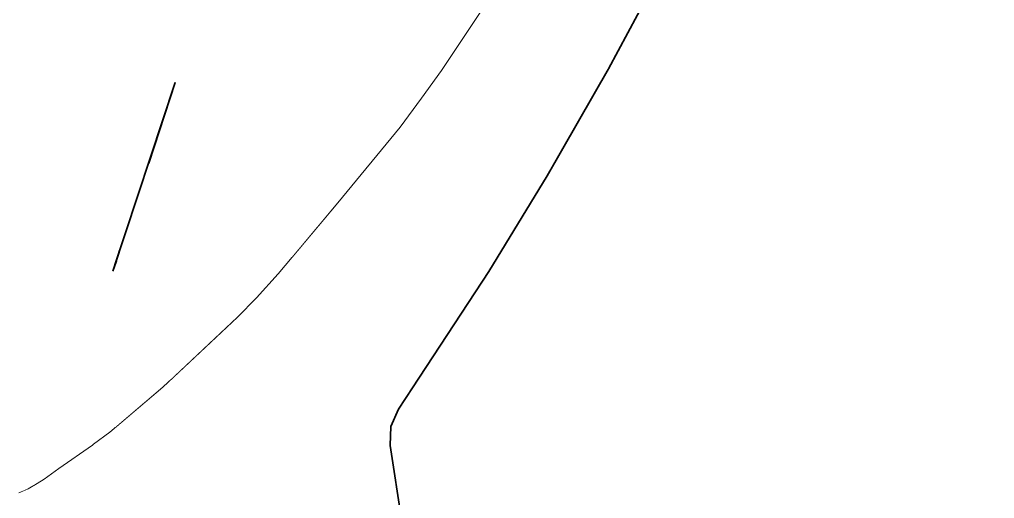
# Model space of a CAD drawing. Header units: millimetres. Extents: x -9413 to 8527, y -300 to 11224.
# Drawn here: x 1968.8 to 2159.6, y 4348.7 to 4442.4 of the extents above; entities that cross this region are included whole.
import ezdxf

# ---------------------------------------------------------------- set-up
doc = ezdxf.new("R2010")
doc.units = ezdxf.units.MM
doc.header["$MEASUREMENT"] = 0
doc.linetypes.add('Wipeout_Contour', pattern=[1000, 0, -1000])
doc.layers.add('Interior - Furniture', color=7, linetype='Continuous')
doc.layers.add('Structural - Bearing', color=7, linetype='Continuous')
doc.layers.add('Interior - Furniture _Pen_No__24', color=7, linetype='Continuous', lineweight=20, true_color=0x029e21)
doc.layers.add('Interior - Furniture _Pen_No__7', color=7, linetype='Continuous', lineweight=35)

# ---------------------------------------------------------------- blocks, each defined once
blk = doc.blocks.new('Section Elem_15_6')
at = {"color": 254, "linetype": 'Wipeout_Contour', "lineweight": 0, "ltscale": 612620.634525}
blk.add_wipeout([(1661.81, 4100), (3461.38, 4100), (3461.38, 4200), (2761.38, 4200), (2761.38, 4642.5), (2768.88, 4650), (3453.88, 4650), (3461.38, 4642.5), (3461.38, 5085), (3421.38, 5085), (3421.38, 5090), (3326.38, 5090), (3326.38, 5108.36), (3421.38, 5115), (3421.38, 5145), (3351.38, 5145), (3351.38, 5155), (3421.38, 5155), (3461.38, 5155), (3461.38, 7100), (1661.81, 7100), (1661.81, 6337), (1680.81, 6337), (1680.81, 6297.14), (1680.81, 6287), (1680.81, 4435), (1712.18, 4435), (1729.31, 4433.68), (1733.06, 4433.04), (1746.05, 4429.77), (1753.23, 4427.22), (1761.97, 4423.34), (1771.92, 4417.75), (1776.7, 4414.56), (1780.21, 4412.85), (1783.89, 4412.33), (1787.39, 4412.99), (1790.39, 4414.85), (1792.37, 4417.6), (1793.23, 4420.99), (1792.86, 4424.53), (1788.68, 4440.25), (1778.49, 4481.79), (1776.19, 4491.92), (1769.49, 4523.6), (1762.7, 4560), (1681.87, 4560), (1681.87, 4590), (1712.18, 4590), (1712.18, 4625), (1726.84, 4624.23), (1741.5, 4623.45), (1772.47, 4621.93), (1788.61, 4621.2), (1804.75, 4620.48), (1821.4, 4619.79), (1838.04, 4619.11), (1855.03, 4618.48), (1872.01, 4617.86), (1906.3, 4616.74), (1940.59, 4615.77), (1974.54, 4614.95), (2007.8, 4614.29), (2040.05, 4613.77), (2059.97, 4613.52), (2078.19, 4613.34), (2094.33, 4613.2), (2108.03, 4613.12), (2113.52, 4613.09), (2119, 4613.07), (2123, 4613.05), (2127, 4613.04), (2131.88, 4613.02), (2133.52, 4613.02), (2139.13, 4612.13), (2144.19, 4609.57), (2148.2, 4605.58), (2150.78, 4600.56), (2151.66, 4595.02), (2151.66, 4590), (2141.55, 4590), (2141.56, 4561.71), (2141.41, 4560.02), (2140.98, 4558.37), (2124.32, 4515.54), (2121.15, 4508.12), (2105.32, 4473.61), (2098.13, 4459.18), (2084.05, 4432.76), (2072.03, 4411.82), (2060.61, 4393.11), (2042.95, 4366.18), (2041.46, 4362.78), (2041.33, 4359.08), (2044.05, 4341.4), (2046.76, 4323.73), (2049.48, 4306.05), (2052.2, 4288.38), (2054.92, 4270.7), (2057.63, 4253.03), (2060.35, 4235.35), (2063.07, 4217.68), (2065.79, 4200), (1742.49, 4200), (1745.18, 4217.5), (1747.87, 4235.02), (1750.56, 4252.54), (1751.8, 4260.59), (1751.81, 4263.51), (1750.97, 4266.32), (1721.33, 4329.23), (1720.37, 4330.85), (1719.11, 4332.27), (1717.61, 4333.43), (1715.91, 4334.29), (1714.08, 4334.82), (1712.18, 4335), (1680.81, 4335), (1680.81, 4200), (1661.81, 4200)], dxfattribs=at).dxf.layer = 'Structural - Bearing'
blk = doc.blocks.new('Section Elem_34_6')
at = {"color": 254, "linetype": 'Wipeout_Contour', "lineweight": 0, "ltscale": 14654.690663}
blk.add_wipeout([(1978.08, 4430.4), (2011.64, 4474.48), (1987.72, 4474.72)], dxfattribs=at).dxf.layer = 'Interior - Furniture'
at = {"color": 254, "linetype": 'Wipeout_Contour', "lineweight": 0, "ltscale": 14709.096969}
blk.add_wipeout([(2020.3, 4432.73), (2054.4, 4473.57), (2034.06, 4473.74)], dxfattribs=at).dxf.layer = 'Interior - Furniture'
at = {"color": 254, "linetype": 'Wipeout_Contour', "lineweight": 0, "ltscale": 14769.810776}
blk.add_wipeout([(2103.6, 4473.5), (2084.05, 4432.76), (2098.13, 4459.18)], dxfattribs=at).dxf.layer = 'Interior - Furniture'
at = {"color": 254, "linetype": 'Wipeout_Contour', "lineweight": 0, "ltscale": 19236.049165}
blk.add_wipeout([(2034.2, 4357.82), (2031.33, 4357.27), (2034.05, 4357.78), (2035.65, 4358.08)], dxfattribs=at).dxf.layer = 'Interior - Furniture'
at = {"color": 254, "linetype": 'Wipeout_Contour', "lineweight": 0, "ltscale": 14425.167118}
blk.add_wipeout([(2040.21, 4358.89), (2044.05, 4341.4), (2041.33, 4359.08)], dxfattribs=at).dxf.layer = 'Interior - Furniture'
at = {"color": 254, "linetype": 'Wipeout_Contour', "lineweight": 0, "ltscale": 14638.256767}
blk.add_wipeout([(1978.08, 4430.4), (2005.05, 4449.75), (2011.64, 4474.48)], dxfattribs=at).dxf.layer = 'Interior - Furniture'
at = {"color": 254, "linetype": 'Wipeout_Contour', "lineweight": 0, "ltscale": 14731.981957}
blk.add_wipeout([(2038.47, 4432.52), (2071.94, 4473.46), (2054.4, 4473.57)], dxfattribs=at).dxf.layer = 'Interior - Furniture'
at = {"color": 254, "linetype": 'Wipeout_Contour', "lineweight": 0, "ltscale": 14408.59617}
blk.add_wipeout([(2040.21, 4358.89), (2042.86, 4341.22), (2044.05, 4341.4)], dxfattribs=at).dxf.layer = 'Interior - Furniture'
at = {"color": 254, "linetype": 'Wipeout_Contour', "lineweight": 0, "ltscale": 14658.538313}
blk.add_wipeout([(2000.17, 4433.06), (2034.06, 4473.74), (2005.05, 4449.75)], dxfattribs=at).dxf.layer = 'Interior - Furniture'
at = {"color": 254, "linetype": 'Wipeout_Contour', "lineweight": 0, "ltscale": 14442.314747}
blk.add_wipeout([(2040.21, 4358.89), (2041.33, 4359.08), (2041.46, 4362.78)], dxfattribs=at).dxf.layer = 'Interior - Furniture'
at = {"color": 254, "linetype": 'Wipeout_Contour', "lineweight": 0, "ltscale": 14648.779946}
blk.add_wipeout([(2020.3, 4432.73), (2034.06, 4473.74), (2000.17, 4433.06)], dxfattribs=at).dxf.layer = 'Interior - Furniture'
at = {"color": 254, "linetype": 'Wipeout_Contour', "lineweight": 0, "ltscale": 14672.487564}
blk.add_wipeout([(2038.47, 4432.52), (2054.4, 4473.57), (2020.3, 4432.73)], dxfattribs=at).dxf.layer = 'Interior - Furniture'
at = {"color": 254, "linetype": 'Wipeout_Contour', "lineweight": 0, "ltscale": 14595.500071}
blk.add_wipeout([(1978.08, 4430.4), (2000.17, 4433.06), (2005.05, 4449.75)], dxfattribs=at).dxf.layer = 'Interior - Furniture'
at = {"color": 254, "linetype": 'Wipeout_Contour', "lineweight": 0, "ltscale": 19590.747495}
blk.add_wipeout([(2038.47, 4432.52), (2051.36, 4432.42), (2059.41, 4444.58), (2071.94, 4473.46)], dxfattribs=at).dxf.layer = 'Interior - Furniture'
at = {"color": 254, "linetype": 'Wipeout_Contour', "lineweight": 0, "ltscale": 14595.657791}
blk.add_wipeout([(1999.25, 4430.06), (2020.3, 4432.73), (2000.17, 4433.06)], dxfattribs=at).dxf.layer = 'Interior - Furniture'
at = {"color": 254, "linetype": 'Wipeout_Contour', "lineweight": 0, "ltscale": 14575.088001}
blk.add_wipeout([(1978.08, 4430.4), (1999.25, 4430.06), (2000.17, 4433.06)], dxfattribs=at).dxf.layer = 'Interior - Furniture'
at = {"color": 254, "linetype": 'Wipeout_Contour', "lineweight": 0, "ltscale": 14579.314985}
blk.add_wipeout([(2004.63, 4392.86), (2038.47, 4432.52), (2020.3, 4432.73)], dxfattribs=at).dxf.layer = 'Interior - Furniture'
at = {"color": 254, "linetype": 'Wipeout_Contour', "lineweight": 0, "ltscale": 14670.062414}
blk.add_wipeout([(2082.47, 4432.57), (2072.03, 4411.82), (2084.05, 4432.76)], dxfattribs=at).dxf.layer = 'Interior - Furniture'
at = {"color": 254, "linetype": 'Wipeout_Contour', "lineweight": 0, "ltscale": 14738.758397}
blk.add_wipeout([(2082.47, 4432.57), (2084.05, 4432.76), (2103.6, 4473.5)], dxfattribs=at).dxf.layer = 'Interior - Furniture'
at = {"color": 254, "linetype": 'Wipeout_Contour', "lineweight": 0, "ltscale": 19379.783591}
blk.add_wipeout([(1988.51, 4397.43), (1987.01, 4393.2), (2020.3, 4432.73), (1999.25, 4430.06)], dxfattribs=at).dxf.layer = 'Interior - Furniture'
at = {"color": 254, "linetype": 'Wipeout_Contour', "lineweight": 0, "ltscale": 29202.106483}
blk.add_wipeout([(2021.86, 4395.6), (2031.04, 4406.58), (2043.24, 4421.36), (2047.43, 4427.04), (2051.36, 4432.42), (2038.47, 4432.52)], dxfattribs=at).dxf.layer = 'Interior - Furniture'
at = {"color": 254, "linetype": 'Wipeout_Contour', "lineweight": 0, "ltscale": 14521.26312}
blk.add_wipeout([(2004.63, 4392.86), (2020.3, 4432.73), (1987.01, 4393.2)], dxfattribs=at).dxf.layer = 'Interior - Furniture'
at = {"color": 254, "linetype": 'Wipeout_Contour', "lineweight": 0, "ltscale": 14623.884514}
blk.add_wipeout([(2082.47, 4432.57), (2060.61, 4393.11), (2072.03, 4411.82)], dxfattribs=at).dxf.layer = 'Interior - Furniture'
at = {"color": 254, "linetype": 'Wipeout_Contour', "lineweight": 0, "ltscale": 19379.535058}
blk.add_wipeout([(2004.63, 4392.86), (2019.4, 4392.66), (2021.86, 4395.6), (2038.47, 4432.52)], dxfattribs=at).dxf.layer = 'Interior - Furniture'
at = {"color": 254, "linetype": 'Wipeout_Contour', "lineweight": 0, "ltscale": 14507.891303}
blk.add_wipeout([(1987.01, 4393.2), (1988.51, 4397.43), (1999.25, 4430.06)], dxfattribs=at).dxf.layer = 'Interior - Furniture'
at = {"color": 254, "linetype": 'Wipeout_Contour', "lineweight": 0, "ltscale": 14524.636751}
blk.add_wipeout([(2059.14, 4392.84), (2042.95, 4366.18), (2060.61, 4393.11)], dxfattribs=at).dxf.layer = 'Interior - Furniture'
at = {"color": 254, "linetype": 'Wipeout_Contour', "lineweight": 0, "ltscale": 14600.998325}
blk.add_wipeout([(2082.47, 4432.57), (2059.14, 4392.84), (2060.61, 4393.11)], dxfattribs=at).dxf.layer = 'Interior - Furniture'
at = {"color": 254, "linetype": 'Wipeout_Contour', "lineweight": 0, "ltscale": 14493.545955}
blk.add_wipeout([(1965.45, 4387.4), (1988.4, 4397.38), (1999.25, 4430.06)], dxfattribs=at).dxf.layer = 'Interior - Furniture'
at = {"color": 254, "linetype": 'Wipeout_Contour', "lineweight": 0, "ltscale": 14457.568448}
blk.add_wipeout([(2041.61, 4365.96), (2041.46, 4362.78), (2042.95, 4366.18)], dxfattribs=at).dxf.layer = 'Interior - Furniture'
at = {"color": 254, "linetype": 'Wipeout_Contour', "lineweight": 0, "ltscale": 14520.248433}
blk.add_wipeout([(1965.45, 4387.4), (1999.25, 4430.06), (1978.08, 4430.4)], dxfattribs=at).dxf.layer = 'Interior - Furniture'
at = {"color": 254, "linetype": 'Wipeout_Contour', "lineweight": 0, "ltscale": 14491.461404}
blk.add_wipeout([(2041.61, 4365.96), (2042.95, 4366.18), (2059.14, 4392.84)], dxfattribs=at).dxf.layer = 'Interior - Furniture'
at = {"color": 254, "linetype": 'Wipeout_Contour', "lineweight": 0, "ltscale": 14445.855767}
blk.add_wipeout([(2039.81, 4362.51), (2040.21, 4358.89), (2041.46, 4362.78)], dxfattribs=at).dxf.layer = 'Interior - Furniture'
at = {"layer": 'Interior - Furniture _Pen_No__7', "linetype": 'Continuous'}
blk.add_line((1999.25, 4430.06), (1994.06, 4414.29), dxfattribs=at)
at = {"color": 254, "linetype": 'Wipeout_Contour', "lineweight": 0, "ltscale": 14627.04044}
blk.add_wipeout([(1956.15, 4430.87), (1987.72, 4474.72), (1962.99, 4475.07)], dxfattribs=at).dxf.layer = 'Interior - Furniture'
at = {"color": 254, "linetype": 'Wipeout_Contour', "lineweight": 0, "ltscale": 14455.128309}
blk.add_wipeout([(1965.45, 4387.4), (1987.01, 4393.2), (1988.4, 4397.38)], dxfattribs=at).dxf.layer = 'Interior - Furniture'
at = {"color": 254, "linetype": 'Wipeout_Contour', "lineweight": 0, "ltscale": 14451.796112}
blk.add_wipeout([(2039.81, 4362.51), (2041.46, 4362.78), (2041.61, 4365.96)], dxfattribs=at).dxf.layer = 'Interior - Furniture'
at = {"color": 254, "linetype": 'Wipeout_Contour', "lineweight": 0, "ltscale": 14421.759588}
blk.add_wipeout([(2036.84, 4358.3), (2042.86, 4341.22), (2040.21, 4358.89)], dxfattribs=at).dxf.layer = 'Interior - Furniture'
at = {"color": 254, "linetype": 'Wipeout_Contour', "lineweight": 0, "ltscale": 14591.209506}
blk.add_wipeout([(1978.08, 4430.4), (1987.72, 4474.72), (1956.15, 4430.87)], dxfattribs=at).dxf.layer = 'Interior - Furniture'
at = {"color": 254, "linetype": 'Wipeout_Contour', "lineweight": 0, "ltscale": 14465.93686}
blk.add_wipeout([(1984.76, 4386.98), (2004.63, 4392.86), (1987.01, 4393.2)], dxfattribs=at).dxf.layer = 'Interior - Furniture'
at = {"color": 254, "linetype": 'Wipeout_Contour', "lineweight": 0, "ltscale": 14404.108754}
blk.add_wipeout([(2036.84, 4358.3), (2039.34, 4340.67), (2042.86, 4341.22)], dxfattribs=at).dxf.layer = 'Interior - Furniture'
at = {"layer": 'Interior - Furniture _Pen_No__7', "linetype": 'Continuous'}
blk.add_line((2044.05, 4341.4), (2041.33, 4359.08), dxfattribs=at)
at = {"color": 254, "linetype": 'Wipeout_Contour', "lineweight": 0, "ltscale": 14443.697744}
blk.add_wipeout([(1965.45, 4387.4), (1984.76, 4386.98), (1987.01, 4393.2)], dxfattribs=at).dxf.layer = 'Interior - Furniture'
at = {"color": 254, "linetype": 'Wipeout_Contour', "lineweight": 0, "ltscale": 24122.728594}
blk.add_wipeout([(2004.63, 4392.86), (1998.06, 4371.66), (2011.43, 4384.22), (2015.18, 4387.96), (2019.39, 4392.66)], dxfattribs=at).dxf.layer = 'Interior - Furniture'
at = {"color": 254, "linetype": 'Wipeout_Contour', "lineweight": 0, "ltscale": 14436.379813}
blk.add_wipeout([(2040.07, 4358.87), (2036.84, 4358.3), (2040.21, 4358.89)], dxfattribs=at).dxf.layer = 'Interior - Furniture'
at = {"color": 254, "linetype": 'Wipeout_Contour', "lineweight": 0, "ltscale": 14424.541615}
blk.add_wipeout([(1972.2, 4354.69), (2004.63, 4392.86), (1984.76, 4386.98)], dxfattribs=at).dxf.layer = 'Interior - Furniture'
at = {"color": 254, "linetype": 'Wipeout_Contour', "lineweight": 0, "ltscale": 14440.715356}
blk.add_wipeout([(2039.81, 4362.51), (2040.07, 4358.87), (2040.21, 4358.89)], dxfattribs=at).dxf.layer = 'Interior - Furniture'
at = {"color": 254, "linetype": 'Wipeout_Contour', "lineweight": 0, "ltscale": 33554.517477}
blk.add_wipeout([(2004.63, 4392.86), (1972.2, 4354.69), (1976.48, 4354.58), (1983.04, 4359.12), (1983.29, 4359.32), (1986.47, 4361.67), (1987.26, 4362.33)], dxfattribs=at).dxf.layer = 'Interior - Furniture'
at = {"color": 254, "linetype": 'Wipeout_Contour', "lineweight": 0, "ltscale": 14414.457644}
blk.add_wipeout([(2036.84, 4358.3), (2031.33, 4357.27), (2039.34, 4340.67)], dxfattribs=at).dxf.layer = 'Interior - Furniture'
at = {"color": 254, "linetype": 'Wipeout_Contour', "lineweight": 0, "ltscale": 19233.502782}
blk.add_wipeout([(2004.63, 4392.86), (1987.26, 4362.33), (1996.81, 4370.48), (1998.06, 4371.66)], dxfattribs=at).dxf.layer = 'Interior - Furniture'
at = {"color": 254, "linetype": 'Wipeout_Contour', "lineweight": 0, "ltscale": 19146.031212}
blk.add_wipeout([(1969.58, 4350.19), (1970.04, 4350.39), (1972.2, 4354.69), (1984.76, 4386.98)], dxfattribs=at).dxf.layer = 'Interior - Furniture'
at = {"color": 254, "linetype": 'Wipeout_Contour', "lineweight": 0, "ltscale": 14438.75433}
blk.add_wipeout([(2039.81, 4362.51), (2036.84, 4358.3), (2040.07, 4358.87)], dxfattribs=at).dxf.layer = 'Interior - Furniture'
at = {"color": 254, "linetype": 'Wipeout_Contour', "lineweight": 0, "ltscale": 14395.603611}
blk.add_wipeout([(2039.34, 4340.67), (2031.33, 4357.27), (2033.55, 4339.72)], dxfattribs=at).dxf.layer = 'Interior - Furniture'
at = {"layer": 'Interior - Furniture _Pen_No__7', "linetype": 'Continuous'}
for p, q in [((1999.25, 4430.06), (1987.01, 4393.2)), ((1987.01, 4393.2), (1987.74, 4395.24))]:
    blk.add_line(p, q, dxfattribs=at)
at = {"color": 254, "linetype": 'Wipeout_Contour', "lineweight": 0, "ltscale": 28718.51362}
blk.add_wipeout([(1984.76, 4386.98), (1965.45, 4387.4), (1967.07, 4348.92), (1967.7, 4349.25), (1968.68, 4349.8), (1969.06, 4349.97)], dxfattribs=at).dxf.layer = 'Interior - Furniture'
at = {"color": 254, "linetype": 'Wipeout_Contour', "lineweight": 0, "ltscale": 14430.099847}
blk.add_wipeout([(2034.2, 4357.82), (2036.84, 4358.3), (2035.65, 4358.09)], dxfattribs=at).dxf.layer = 'Interior - Furniture'
at = {"color": 254, "linetype": 'Wipeout_Contour', "lineweight": 0, "ltscale": 14364.978061}
blk.add_wipeout([(1969.06, 4349.97), (1969.58, 4350.19), (1984.76, 4386.98)], dxfattribs=at).dxf.layer = 'Interior - Furniture'
at = {"color": 254, "linetype": 'Wipeout_Contour', "lineweight": 0, "ltscale": 14433.501112}
blk.add_wipeout([(2034.94, 4361.65), (2035.65, 4358.09), (2036.84, 4358.3)], dxfattribs=at).dxf.layer = 'Interior - Furniture'
at = {"color": 254, "linetype": 'Wipeout_Contour', "lineweight": 0, "ltscale": 14403.237501}
blk.add_wipeout([(2023.82, 4355.72), (2033.55, 4339.72), (2031.33, 4357.27)], dxfattribs=at).dxf.layer = 'Interior - Furniture'
at = {"color": 254, "linetype": 'Wipeout_Contour', "lineweight": 0, "ltscale": 14503.39588}
blk.add_wipeout([(1965.45, 4387.4), (1978.08, 4430.4), (1956.15, 4430.87)], dxfattribs=at).dxf.layer = 'Interior - Furniture'
at = {"color": 254, "linetype": 'Wipeout_Contour', "lineweight": 0, "ltscale": 14439.927747}
blk.add_wipeout([(2039.81, 4362.51), (2034.94, 4361.65), (2036.84, 4358.3)], dxfattribs=at).dxf.layer = 'Interior - Furniture'
at = {"color": 254, "linetype": 'Wipeout_Contour', "lineweight": 0, "ltscale": 19119.912501}
blk.add_wipeout([(1972.2, 4354.69), (1972.25, 4351.64), (1973.6, 4352.53), (1976.48, 4354.58)], dxfattribs=at).dxf.layer = 'Interior - Furniture'
at = {"color": 254, "linetype": 'Wipeout_Contour', "lineweight": 0, "ltscale": 14383.165107}
blk.add_wipeout([(2023.82, 4355.72), (2025.67, 4338.32), (2033.55, 4339.72)], dxfattribs=at).dxf.layer = 'Interior - Furniture'
at = {"color": 254, "linetype": 'Wipeout_Contour', "lineweight": 0, "ltscale": 14430.154458}
blk.add_wipeout([(2034.94, 4361.65), (2031.33, 4357.27), (2035.65, 4358.09)], dxfattribs=at).dxf.layer = 'Interior - Furniture'
at = {"color": 254, "linetype": 'Wipeout_Contour', "lineweight": 0, "ltscale": 14333.019837}
blk.add_wipeout([(1970.48, 4350.58), (1971.38, 4351.12), (1972.2, 4354.69)], dxfattribs=at).dxf.layer = 'Interior - Furniture'
at = {"color": 254, "linetype": 'Wipeout_Contour', "lineweight": 0, "ltscale": 14416.12777}
blk.add_wipeout([(2028.25, 4356.65), (2023.82, 4355.72), (2031.33, 4357.27)], dxfattribs=at).dxf.layer = 'Interior - Furniture'
at = {"color": 254, "linetype": 'Wipeout_Contour', "lineweight": 0, "ltscale": 14331.861232}
blk.add_wipeout([(1970.04, 4350.39), (1970.48, 4350.58), (1972.2, 4354.69)], dxfattribs=at).dxf.layer = 'Interior - Furniture'
at = {"color": 254, "linetype": 'Wipeout_Contour', "lineweight": 0, "ltscale": 14421.267545}
blk.add_wipeout([(2027.11, 4360.13), (2028.25, 4356.65), (2031.33, 4357.27)], dxfattribs=at).dxf.layer = 'Interior - Furniture'
at = {"color": 254, "linetype": 'Wipeout_Contour', "lineweight": 0, "ltscale": 14334.556031}
blk.add_wipeout([(1971.38, 4351.12), (1972.25, 4351.64), (1972.2, 4354.69)], dxfattribs=at).dxf.layer = 'Interior - Furniture'
at = {"color": 254, "linetype": 'Wipeout_Contour', "lineweight": 0, "ltscale": 14388.112705}
blk.add_wipeout([(2023.82, 4355.72), (2014.48, 4353.56), (2025.67, 4338.32)], dxfattribs=at).dxf.layer = 'Interior - Furniture'
at = {"color": 254, "linetype": 'Wipeout_Contour', "lineweight": 0, "ltscale": 14428.94581}
blk.add_wipeout([(2027.11, 4360.13), (2031.33, 4357.27), (2034.94, 4361.65)], dxfattribs=at).dxf.layer = 'Interior - Furniture'
at = {"color": 254, "linetype": 'Wipeout_Contour', "lineweight": 0, "ltscale": 14366.863698}
blk.add_wipeout([(2014.48, 4353.56), (2015.91, 4336.4), (2025.67, 4338.32)], dxfattribs=at).dxf.layer = 'Interior - Furniture'
at = {"color": 254, "linetype": 'Wipeout_Contour', "lineweight": 0, "ltscale": 14416.523789}
blk.add_wipeout([(2027.11, 4360.13), (2023.82, 4355.72), (2028.25, 4356.65)], dxfattribs=at).dxf.layer = 'Interior - Furniture'
at = {"color": 254, "linetype": 'Wipeout_Contour', "lineweight": 0, "ltscale": 14399.316733}
blk.add_wipeout([(2014.48, 4353.56), (2023.82, 4355.72), (2018.14, 4354.44)], dxfattribs=at).dxf.layer = 'Interior - Furniture'
at = {"color": 254, "linetype": 'Wipeout_Contour', "lineweight": 0, "ltscale": 14404.203199}
blk.add_wipeout([(2023.82, 4355.72), (2016.73, 4357.85), (2018.14, 4354.44)], dxfattribs=at).dxf.layer = 'Interior - Furniture'
at = {"color": 254, "linetype": 'Wipeout_Contour', "lineweight": 0, "ltscale": 14413.035974}
blk.add_wipeout([(2016.73, 4357.85), (2023.82, 4355.72), (2027.11, 4360.13)], dxfattribs=at).dxf.layer = 'Interior - Furniture'
at = {"color": 254, "linetype": 'Wipeout_Contour', "lineweight": 0, "ltscale": 14369.102457}
blk.add_wipeout([(2003.56, 4350.67), (2015.91, 4336.4), (2014.48, 4353.56)], dxfattribs=at).dxf.layer = 'Interior - Furniture'
at = {"color": 254, "linetype": 'Wipeout_Contour', "lineweight": 0, "ltscale": 14397.988072}
blk.add_wipeout([(2016.73, 4357.85), (2014.48, 4353.56), (2018.14, 4354.44)], dxfattribs=at).dxf.layer = 'Interior - Furniture'
at = {"color": 254, "linetype": 'Wipeout_Contour', "lineweight": 0, "ltscale": 14346.788963}
blk.add_wipeout([(2003.56, 4350.67), (2004.59, 4333.86), (2015.91, 4336.4)], dxfattribs=at).dxf.layer = 'Interior - Furniture'
at = {"color": 254, "linetype": 'Wipeout_Contour', "lineweight": 0, "ltscale": 14378.049905}
blk.add_wipeout([(2005.72, 4351.28), (2003.56, 4350.67), (2014.48, 4353.56)], dxfattribs=at).dxf.layer = 'Interior - Furniture'
at = {"color": 254, "linetype": 'Wipeout_Contour', "lineweight": 0, "ltscale": 14382.458162}
blk.add_wipeout([(2004.32, 4354.69), (2005.72, 4351.28), (2014.48, 4353.56)], dxfattribs=at).dxf.layer = 'Interior - Furniture'
at = {"color": 254, "linetype": 'Wipeout_Contour', "lineweight": 0, "ltscale": 14392.386578}
blk.add_wipeout([(2016.73, 4357.85), (2004.32, 4354.69), (2014.48, 4353.56)], dxfattribs=at).dxf.layer = 'Interior - Furniture'
at = {"color": 254, "linetype": 'Wipeout_Contour', "lineweight": 0, "ltscale": 14346.318157}
blk.add_wipeout([(1991.45, 4346.93), (2004.59, 4333.86), (2003.56, 4350.67)], dxfattribs=at).dxf.layer = 'Interior - Furniture'
at = {"color": 254, "linetype": 'Wipeout_Contour', "lineweight": 0, "ltscale": 14374.697142}
blk.add_wipeout([(2004.32, 4354.69), (2003.56, 4350.67), (2005.72, 4351.28)], dxfattribs=at).dxf.layer = 'Interior - Furniture'
at = {"color": 254, "linetype": 'Wipeout_Contour', "lineweight": 0, "ltscale": 14356.079276}
blk.add_wipeout([(1990.54, 4350.5), (1991.45, 4346.93), (2003.56, 4350.67)], dxfattribs=at).dxf.layer = 'Interior - Furniture'
at = {"color": 254, "linetype": 'Wipeout_Contour', "lineweight": 0, "ltscale": 14367.306863}
blk.add_wipeout([(2004.32, 4354.69), (1990.54, 4350.5), (2003.56, 4350.67)], dxfattribs=at).dxf.layer = 'Interior - Furniture'
at = {"color": 254, "linetype": 'Wipeout_Contour', "lineweight": 0, "ltscale": 14353.919355}
blk.add_wipeout([(1982.75, 4354.42), (1983.25, 4351.47), (1990.19, 4353.53)], dxfattribs=at).dxf.layer = 'Interior - Furniture'
at = {"color": 254, "linetype": 'Wipeout_Contour', "lineweight": 0, "ltscale": 14337.168545}
blk.add_wipeout([(1990.54, 4350.5), (1976.12, 4343.28), (1991.45, 4346.93)], dxfattribs=at).dxf.layer = 'Interior - Furniture'
at = {"color": 254, "linetype": 'Wipeout_Contour', "lineweight": 0, "ltscale": 14330.599763}
blk.add_wipeout([(1990.54, 4350.5), (1975.62, 4346.57), (1976.12, 4343.28)], dxfattribs=at).dxf.layer = 'Interior - Furniture'
at = {"color": 254, "linetype": 'Wipeout_Contour', "lineweight": 0, "ltscale": 14352.876216}
blk.add_wipeout([(1990.54, 4350.5), (1990.19, 4353.53), (1983.25, 4351.47)], dxfattribs=at).dxf.layer = 'Interior - Furniture'
at = {"color": 254, "linetype": 'Wipeout_Contour', "lineweight": 0, "ltscale": 14360.363982}
blk.add_wipeout([(1992.69, 4354.34), (1982.75, 4354.42), (1990.19, 4353.53)], dxfattribs=at).dxf.layer = 'Interior - Furniture'
at = {"color": 254, "linetype": 'Wipeout_Contour', "lineweight": 0, "ltscale": 14343.65958}
blk.add_wipeout([(1982.75, 4354.42), (1975.45, 4349.69), (1983.25, 4351.47)], dxfattribs=at).dxf.layer = 'Interior - Furniture'
at = {"color": 254, "linetype": 'Wipeout_Contour', "lineweight": 0, "ltscale": 14360.174381}
blk.add_wipeout([(1990.54, 4350.5), (1992.69, 4354.34), (1990.19, 4353.53)], dxfattribs=at).dxf.layer = 'Interior - Furniture'
at = {"color": 254, "linetype": 'Wipeout_Contour', "lineweight": 0, "ltscale": 14343.573602}
blk.add_wipeout([(1990.54, 4350.5), (1983.25, 4351.47), (1975.45, 4349.69)], dxfattribs=at).dxf.layer = 'Interior - Furniture'
at = {"color": 254, "linetype": 'Wipeout_Contour', "lineweight": 0, "ltscale": 19109.379188}
blk.add_wipeout([(1972.25, 4351.64), (1972.29, 4348.72), (1975.45, 4349.69), (1973.6, 4352.53)], dxfattribs=at).dxf.layer = 'Interior - Furniture'
at = {"color": 254, "linetype": 'Wipeout_Contour', "lineweight": 0, "ltscale": 14325.282518}
blk.add_wipeout([(1973.09, 4345.66), (1975.45, 4349.69), (1972.29, 4348.72)], dxfattribs=at).dxf.layer = 'Interior - Furniture'
at = {"color": 254, "linetype": 'Wipeout_Contour', "lineweight": 0, "ltscale": 19123.763975}
blk.add_wipeout([(1982.75, 4354.42), (1976.48, 4354.58), (1973.6, 4352.53), (1975.45, 4349.69)], dxfattribs=at).dxf.layer = 'Interior - Furniture'
at = {"color": 254, "linetype": 'Wipeout_Contour', "lineweight": 0, "ltscale": 14355.09909}
blk.add_wipeout([(1976.48, 4354.58), (1982.75, 4354.42), (1983.04, 4359.12)], dxfattribs=at).dxf.layer = 'Interior - Furniture'
at = {"color": 254, "linetype": 'Wipeout_Contour', "lineweight": 0, "ltscale": 14323.932588}
blk.add_wipeout([(1975.62, 4346.57), (1975.45, 4349.69), (1973.09, 4345.66)], dxfattribs=at).dxf.layer = 'Interior - Furniture'
at = {"color": 254, "linetype": 'Wipeout_Contour', "lineweight": 0, "ltscale": 19170.510123}
blk.add_wipeout([(1986.47, 4361.67), (1982.75, 4354.42), (1992.69, 4354.34), (1996.81, 4370.48)], dxfattribs=at).dxf.layer = 'Interior - Furniture'
at = {"color": 254, "linetype": 'Wipeout_Contour', "lineweight": 0, "ltscale": 19100.773905}
blk.add_wipeout([(1970.48, 4350.58), (1968.93, 4346.88), (1972.29, 4348.72), (1972.25, 4351.64)], dxfattribs=at).dxf.layer = 'Interior - Furniture'
at = {"color": 254, "linetype": 'Wipeout_Contour', "lineweight": 0, "ltscale": 14336.471934}
blk.add_wipeout([(1990.54, 4350.5), (1975.45, 4349.69), (1975.62, 4346.57)], dxfattribs=at).dxf.layer = 'Interior - Furniture'
at = {"color": 254, "linetype": 'Wipeout_Contour', "lineweight": 0, "ltscale": 19237.897949}
blk.add_wipeout([(2011.43, 4384.22), (1992.69, 4354.34), (2005.26, 4358.03), (2015.18, 4387.96)], dxfattribs=at).dxf.layer = 'Interior - Furniture'
at = {"color": 254, "linetype": 'Wipeout_Contour', "lineweight": 0, "ltscale": 14363.248643}
blk.add_wipeout([(1983.04, 4359.12), (1982.75, 4354.42), (1983.29, 4359.32)], dxfattribs=at).dxf.layer = 'Interior - Furniture'
at = {"color": 254, "linetype": 'Wipeout_Contour', "lineweight": 0, "ltscale": 14323.000982}
blk.add_wipeout([(1968.68, 4349.8), (1968.93, 4346.88), (1970.48, 4350.58)], dxfattribs=at).dxf.layer = 'Interior - Furniture'
at = {"color": 254, "linetype": 'Wipeout_Contour', "lineweight": 0, "ltscale": 14366.891446}
blk.add_wipeout([(1983.29, 4359.32), (1982.75, 4354.42), (1986.47, 4361.67)], dxfattribs=at).dxf.layer = 'Interior - Furniture'
at = {"color": 254, "linetype": 'Wipeout_Contour', "lineweight": 0, "ltscale": 14379.147104}
blk.add_wipeout([(2004.32, 4354.69), (2005.26, 4358.03), (1992.69, 4354.34)], dxfattribs=at).dxf.layer = 'Interior - Furniture'
at = {"color": 254, "linetype": 'Wipeout_Contour', "lineweight": 0, "ltscale": 19091.189005}
blk.add_wipeout([(1967.88, 4346.13), (1968.93, 4346.88), (1968.68, 4349.8), (1967.7, 4349.25)], dxfattribs=at).dxf.layer = 'Interior - Furniture'
at = {"color": 254, "linetype": 'Wipeout_Contour', "lineweight": 0, "ltscale": 14417.4421}
blk.add_wipeout([(1996.81, 4370.48), (1992.69, 4354.34), (2011.43, 4384.22)], dxfattribs=at).dxf.layer = 'Interior - Furniture'
at = {"color": 254, "linetype": 'Wipeout_Contour', "lineweight": 0, "ltscale": 19299.89372}
blk.add_wipeout([(2029.37, 4392.56), (2019.4, 4392.66), (2015.18, 4387.96), (2005.26, 4358.03)], dxfattribs=at).dxf.layer = 'Interior - Furniture'
at = {"color": 254, "linetype": 'Wipeout_Contour', "lineweight": 0, "ltscale": 14367.231905}
blk.add_wipeout([(2004.32, 4354.69), (1992.69, 4354.34), (1990.54, 4350.5)], dxfattribs=at).dxf.layer = 'Interior - Furniture'
at = {"color": 254, "linetype": 'Wipeout_Contour', "lineweight": 0, "ltscale": 14437.091974}
blk.add_wipeout([(2011.84, 4359.67), (2029.37, 4392.56), (2005.26, 4358.03)], dxfattribs=at).dxf.layer = 'Interior - Furniture'
at = {"color": 254, "linetype": 'Wipeout_Contour', "lineweight": 0, "ltscale": 14524.822378}
blk.add_wipeout([(2019.4, 4392.66), (2029.37, 4392.56), (2031.04, 4406.58)], dxfattribs=at).dxf.layer = 'Interior - Furniture'
at = {"color": 254, "linetype": 'Wipeout_Contour', "lineweight": 0, "ltscale": 14400.203133}
blk.add_wipeout([(2016.73, 4357.85), (2011.84, 4359.67), (2005.26, 4358.03)], dxfattribs=at).dxf.layer = 'Interior - Furniture'
at = {"color": 254, "linetype": 'Wipeout_Contour', "lineweight": 0, "ltscale": 14488.042406}
blk.add_wipeout([(2018.4, 4361.32), (2040.14, 4392.51), (2029.37, 4392.56)], dxfattribs=at).dxf.layer = 'Interior - Furniture'
at = {"color": 254, "linetype": 'Wipeout_Contour', "lineweight": 0, "ltscale": 14393.512192}
blk.add_wipeout([(2016.73, 4357.85), (2005.26, 4358.03), (2004.32, 4354.69)], dxfattribs=at).dxf.layer = 'Interior - Furniture'
at = {"color": 254, "linetype": 'Wipeout_Contour', "lineweight": 0, "ltscale": 19429.779886}
blk.add_wipeout([(2043.24, 4421.36), (2029.37, 4392.56), (2040.14, 4392.51), (2047.43, 4427.04)], dxfattribs=at).dxf.layer = 'Interior - Furniture'
at = {"color": 254, "linetype": 'Wipeout_Contour', "lineweight": 0, "ltscale": 14445.546132}
blk.add_wipeout([(2011.84, 4359.67), (2018.4, 4361.32), (2029.37, 4392.56)], dxfattribs=at).dxf.layer = 'Interior - Furniture'
at = {"color": 254, "linetype": 'Wipeout_Contour', "lineweight": 0, "ltscale": 14561.605114}
blk.add_wipeout([(2031.04, 4406.58), (2029.37, 4392.56), (2043.24, 4421.36)], dxfattribs=at).dxf.layer = 'Interior - Furniture'
at = {"color": 254, "linetype": 'Wipeout_Contour', "lineweight": 0, "ltscale": 14502.779309}
blk.add_wipeout([(2040.14, 4392.51), (2029.1, 4363.63), (2048.79, 4392.54)], dxfattribs=at).dxf.layer = 'Interior - Furniture'
at = {"color": 254, "linetype": 'Wipeout_Contour', "lineweight": 0, "ltscale": 14577.657936}
blk.add_wipeout([(2060.87, 4432.37), (2040.14, 4392.51), (2048.79, 4392.54)], dxfattribs=at).dxf.layer = 'Interior - Furniture'
at = {"color": 254, "linetype": 'Wipeout_Contour', "lineweight": 0, "ltscale": 14464.183406}
blk.add_wipeout([(2040.14, 4392.51), (2023.76, 4362.47), (2029.1, 4363.63)], dxfattribs=at).dxf.layer = 'Interior - Furniture'
at = {"color": 254, "linetype": 'Wipeout_Contour', "lineweight": 0, "ltscale": 14457.617724}
blk.add_wipeout([(2040.14, 4392.51), (2018.4, 4361.32), (2023.76, 4362.47)], dxfattribs=at).dxf.layer = 'Interior - Furniture'
at = {"color": 254, "linetype": 'Wipeout_Contour', "lineweight": 0, "ltscale": 19493.717992}
blk.add_wipeout([(2047.43, 4427.04), (2040.14, 4392.51), (2060.87, 4432.37), (2051.35, 4432.42)], dxfattribs=at).dxf.layer = 'Interior - Furniture'
at = {"color": 254, "linetype": 'Wipeout_Contour', "lineweight": 0, "ltscale": 14513.891669}
blk.add_wipeout([(2036.94, 4365.13), (2055.18, 4392.65), (2048.79, 4392.54)], dxfattribs=at).dxf.layer = 'Interior - Furniture'
at = {"color": 254, "linetype": 'Wipeout_Contour', "lineweight": 0, "ltscale": 14588.371268}
blk.add_wipeout([(2048.79, 4392.54), (2055.18, 4392.65), (2070.75, 4432.37)], dxfattribs=at).dxf.layer = 'Interior - Furniture'
at = {"color": 254, "linetype": 'Wipeout_Contour', "lineweight": 0, "ltscale": 14478.194518}
blk.add_wipeout([(2048.79, 4392.54), (2033.02, 4364.38), (2036.94, 4365.13)], dxfattribs=at).dxf.layer = 'Interior - Furniture'
at = {"color": 254, "linetype": 'Wipeout_Contour', "lineweight": 0, "ltscale": 14473.544714}
blk.add_wipeout([(2029.1, 4363.63), (2033.02, 4364.38), (2048.79, 4392.54)], dxfattribs=at).dxf.layer = 'Interior - Furniture'
at = {"color": 254, "linetype": 'Wipeout_Contour', "lineweight": 0, "ltscale": 14627.566355}
blk.add_wipeout([(2060.87, 4432.37), (2048.79, 4392.54), (2070.75, 4432.37)], dxfattribs=at).dxf.layer = 'Interior - Furniture'
at = {"color": 254, "linetype": 'Wipeout_Contour', "lineweight": 0, "ltscale": 14521.217497}
blk.add_wipeout([(2041.61, 4365.96), (2059.14, 4392.84), (2055.18, 4392.65)], dxfattribs=at).dxf.layer = 'Interior - Furniture'
at = {"color": 254, "linetype": 'Wipeout_Contour', "lineweight": 0, "ltscale": 14596.215755}
blk.add_wipeout([(2055.18, 4392.65), (2059.14, 4392.84), (2078, 4432.44)], dxfattribs=at).dxf.layer = 'Interior - Furniture'
at = {"color": 254, "linetype": 'Wipeout_Contour', "lineweight": 0, "ltscale": 14486.060927}
blk.add_wipeout([(2036.94, 4365.13), (2041.61, 4365.96), (2055.18, 4392.65)], dxfattribs=at).dxf.layer = 'Interior - Furniture'
at = {"color": 254, "linetype": 'Wipeout_Contour', "lineweight": 0, "ltscale": 14637.623173}
blk.add_wipeout([(2055.18, 4392.65), (2078, 4432.44), (2070.75, 4432.37)], dxfattribs=at).dxf.layer = 'Interior - Furniture'
at = {"color": 254, "linetype": 'Wipeout_Contour', "lineweight": 0, "ltscale": 14452.757879}
blk.add_wipeout([(2039.81, 4362.51), (2041.61, 4365.96), (2036.94, 4365.13)], dxfattribs=at).dxf.layer = 'Interior - Furniture'
at = {"layer": 'Interior - Furniture _Pen_No__7', "linetype": 'Continuous'}
for p, q in [((2041.46, 4362.78), (2042.95, 4366.18)), ((2041.33, 4359.08), (2041.46, 4362.78))]:
    blk.add_line(p, q, dxfattribs=at)
at = {"color": 254, "linetype": 'Wipeout_Contour', "lineweight": 0, "ltscale": 14644.572976}
blk.add_wipeout([(2078, 4432.44), (2059.14, 4392.84), (2082.47, 4432.57)], dxfattribs=at).dxf.layer = 'Interior - Furniture'
at = {"color": 254, "linetype": 'Wipeout_Contour', "lineweight": 0, "ltscale": 14444.929963}
blk.add_wipeout([(2036.94, 4365.13), (2033.02, 4364.38), (2034.94, 4361.65)], dxfattribs=at).dxf.layer = 'Interior - Furniture'
at = {"layer": 'Interior - Furniture _Pen_No__7', "linetype": 'Continuous'}
for p, q in [((2072.03, 4411.82), (2060.61, 4393.11)), ((2060.61, 4393.11), (2042.95, 4366.18))]:
    blk.add_line(p, q, dxfattribs=at)
at = {"color": 254, "linetype": 'Wipeout_Contour', "lineweight": 0, "ltscale": 14782.377694}
blk.add_wipeout([(2082.47, 4432.57), (2103.6, 4473.5), (2098.64, 4473.43)], dxfattribs=at).dxf.layer = 'Interior - Furniture'
at = {"color": 254, "linetype": 'Wipeout_Contour', "lineweight": 0, "ltscale": 14445.653115}
blk.add_wipeout([(2039.81, 4362.51), (2036.94, 4365.13), (2034.94, 4361.65)], dxfattribs=at).dxf.layer = 'Interior - Furniture'
at = {"color": 254, "linetype": 'Wipeout_Contour', "lineweight": 0, "ltscale": 14774.799402}
blk.add_wipeout([(2090.55, 4473.4), (2078, 4432.44), (2098.64, 4473.43)], dxfattribs=at).dxf.layer = 'Interior - Furniture'
at = {"color": 254, "linetype": 'Wipeout_Contour', "lineweight": 0, "ltscale": 14440.129499}
blk.add_wipeout([(2033.02, 4364.38), (2029.1, 4363.63), (2034.94, 4361.65)], dxfattribs=at).dxf.layer = 'Interior - Furniture'
at = {"color": 254, "linetype": 'Wipeout_Contour', "lineweight": 0, "ltscale": 14733.662389}
blk.add_wipeout([(2098.64, 4473.43), (2078, 4432.44), (2082.47, 4432.57)], dxfattribs=at).dxf.layer = 'Interior - Furniture'
at = {"color": 254, "linetype": 'Wipeout_Contour', "lineweight": 0, "ltscale": 14429.775707}
blk.add_wipeout([(2027.11, 4360.13), (2029.1, 4363.63), (2023.76, 4362.47)], dxfattribs=at).dxf.layer = 'Interior - Furniture'
at = {"color": 254, "linetype": 'Wipeout_Contour', "lineweight": 0, "ltscale": 14763.630525}
blk.add_wipeout([(2079.5, 4473.43), (2070.75, 4432.37), (2090.55, 4473.4)], dxfattribs=at).dxf.layer = 'Interior - Furniture'
at = {"color": 254, "linetype": 'Wipeout_Contour', "lineweight": 0, "ltscale": 14433.694935}
blk.add_wipeout([(2029.1, 4363.63), (2027.11, 4360.13), (2034.94, 4361.65)], dxfattribs=at).dxf.layer = 'Interior - Furniture'
at = {"color": 254, "linetype": 'Wipeout_Contour', "lineweight": 0, "ltscale": 14724.984565}
blk.add_wipeout([(2090.55, 4473.4), (2070.75, 4432.37), (2078, 4432.44)], dxfattribs=at).dxf.layer = 'Interior - Furniture'
at = {"color": 254, "linetype": 'Wipeout_Contour', "lineweight": 0, "ltscale": 14423.038087}
blk.add_wipeout([(2018.4, 4361.32), (2027.11, 4360.13), (2023.76, 4362.47)], dxfattribs=at).dxf.layer = 'Interior - Furniture'
at = {"layer": 'Interior - Furniture _Pen_No__7', "linetype": 'Continuous'}
blk.add_line((2098.13, 4459.18), (2084.05, 4432.76), dxfattribs=at)
at = {"color": 254, "linetype": 'Wipeout_Contour', "lineweight": 0, "ltscale": 19659.0489}
blk.add_wipeout([(2060.87, 4432.37), (2079.5, 4473.43), (2078.29, 4473.44), (2062.94, 4449.92)], dxfattribs=at).dxf.layer = 'Interior - Furniture'
at = {"color": 254, "linetype": 'Wipeout_Contour', "lineweight": 0, "ltscale": 14409.012392}
blk.add_wipeout([(2016.73, 4357.85), (2018.4, 4361.32), (2011.84, 4359.67)], dxfattribs=at).dxf.layer = 'Interior - Furniture'
at = {"color": 254, "linetype": 'Wipeout_Contour', "lineweight": 0, "ltscale": 14712.958324}
blk.add_wipeout([(2079.5, 4473.43), (2060.87, 4432.37), (2070.75, 4432.37)], dxfattribs=at).dxf.layer = 'Interior - Furniture'
at = {"color": 254, "linetype": 'Wipeout_Contour', "lineweight": 0, "ltscale": 14416.21555}
blk.add_wipeout([(2016.73, 4357.85), (2027.11, 4360.13), (2018.4, 4361.32)], dxfattribs=at).dxf.layer = 'Interior - Furniture'
at = {"layer": 'Interior - Furniture _Pen_No__7', "linetype": 'Continuous'}
blk.add_line((2084.05, 4432.76), (2072.03, 4411.82), dxfattribs=at)
at = {"color": 254, "linetype": 'Wipeout_Contour', "lineweight": 0, "ltscale": 14676.407119}
blk.add_wipeout([(2051.35, 4432.42), (2060.87, 4432.37), (2062.94, 4449.92)], dxfattribs=at).dxf.layer = 'Interior - Furniture'
at = {"layer": 'Interior - Furniture _Pen_No__24', "linetype": 'Continuous', "flags": 128}
blk.add_lwpolyline([(1968.68, 4349.8), (1970.48, 4350.58), (1972.25, 4351.64), (1973.6, 4352.53), (1976.48, 4354.58), (1983.04, 4359.12), (1983.29, 4359.32), (1986.47, 4361.67), (1996.81, 4370.48), (2011.43, 4384.22), (2015.18, 4387.96), (2019.4, 4392.66), (2031.04, 4406.58), (2043.24, 4421.36), (2047.43, 4427.04), (2051.35, 4432.42), (2062.94, 4449.92)], dxfattribs=at)

msp = doc.modelspace()

# ---------------------------------------------------------------- block references
at = {"layer": 'Structural - Bearing'}
msp.add_blockref('Section Elem_15_6', (0, 0), dxfattribs=at)

# ---------------------------------------------------------------- next in the draw order: block references
at = {"layer": 'Interior - Furniture'}
msp.add_blockref('Section Elem_34_6', (0, 0), dxfattribs=at)

doc.saveas('drawing.dxf')
